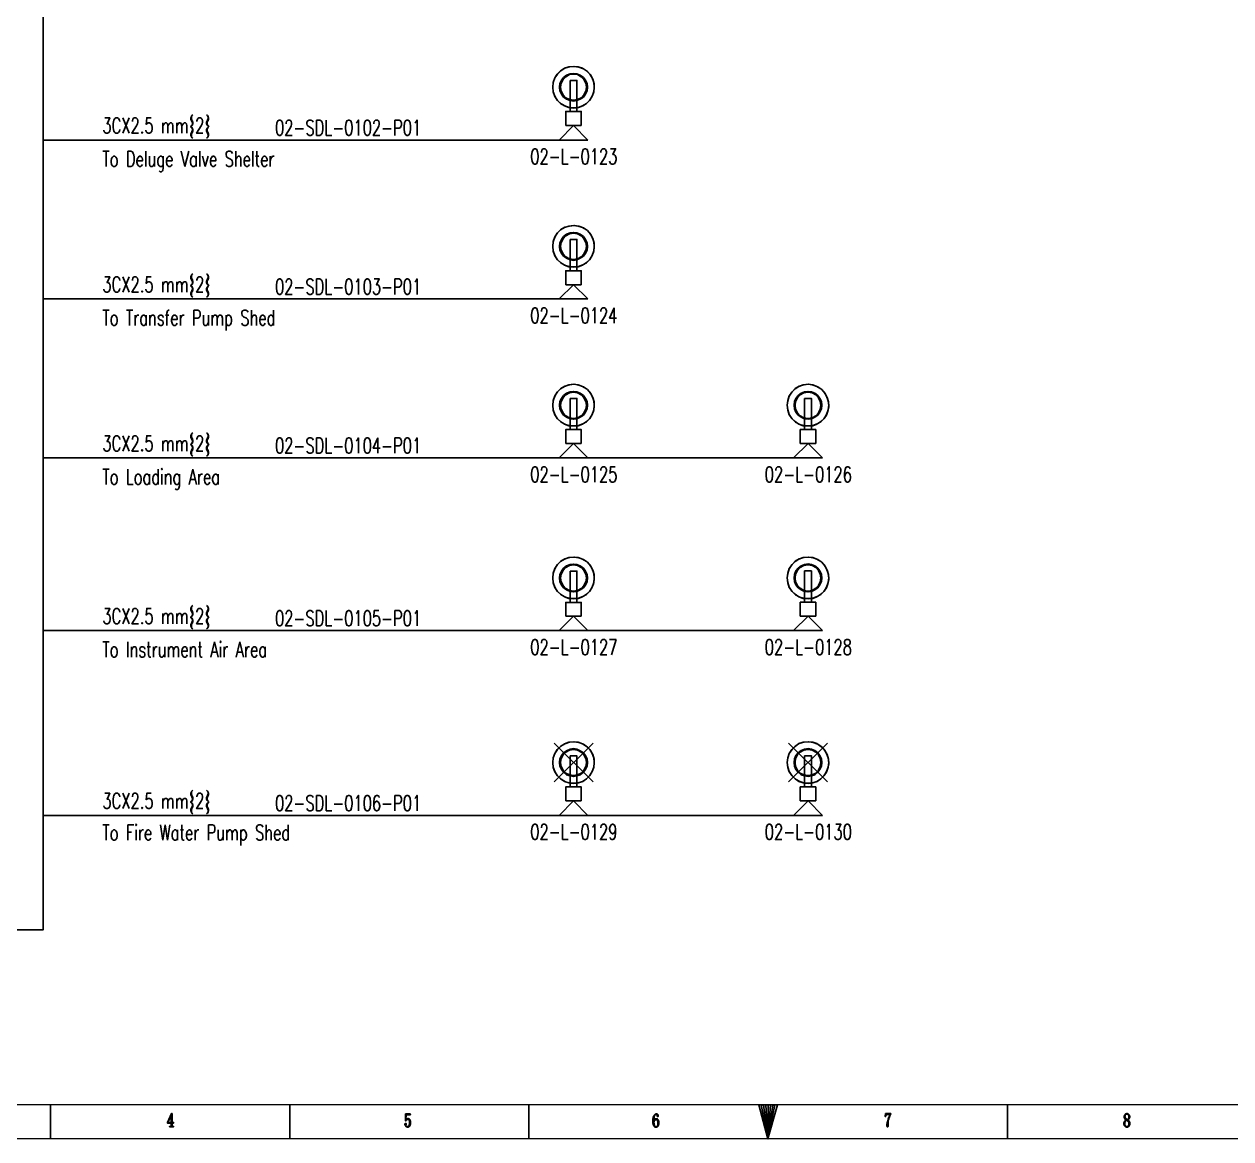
# Model space of a CAD drawing. Header units: inches. Extents: x 35 to 2894, y 23 to 617.
# Drawn here: x 1254.3 to 1607.4, y 22.8 to 348.9 of the extents above; entities that cross this region are included whole.
import ezdxf

# ---------------------------------------------------------------- set-up
doc = ezdxf.new("R2010")
doc.units = ezdxf.units.IN
doc.header["$MEASUREMENT"] = 0
doc.layers.add('Layer 1', color=7, linetype='Continuous')
doc.layers.add('LGT1', color=7, linetype='Continuous')
doc.styles.add('HZTXT', font='simplexs.shx', dxfattribs={"width": 0.7, "bigfont": 'hztxt.shx'})

msp = doc.modelspace()

# ---------------------------------------------------------------- hatches: boundary and pattern name
at = {"layer": 'Layer 1'}
for points in [[(1297.58, 30.19), (1297.41, 30.19), (1296.25, 27.61), (1296.25, 27.43), (1297.32, 27.43), (1297.32, 26.54), (1297.23, 26.45), (1296.87, 26.45), (1296.87, 26.36), (1298.03, 26.36), (1298.03, 26.45), (1297.76, 26.45), (1297.67, 26.54), (1297.67, 26.63), (1297.58, 26.72), (1297.58, 27.43), (1298.03, 27.43), (1298.03, 27.61), (1297.58, 27.61), (1296.34, 27.61), (1297.32, 29.56)], [(1297.58, 30.19), (1297.32, 29.56), (1297.32, 27.61), (1296.34, 27.61), (1297.58, 27.61)], [(1367.33, 30.1), (1365.91, 30.1), (1365.91, 28.05), (1366, 28.05), (1366.09, 28.14), (1366.09, 28.23), (1366, 28.32), (1366.09, 29.83), (1367.24, 29.83)], [(1366.17, 28.59), (1366.09, 28.5), (1366.09, 28.41), (1366, 28.32), (1366.09, 28.23), (1366.17, 28.32), (1366.17, 28.41), (1366.26, 28.41), (1366.35, 28.5), (1366.53, 28.5)], [(1366.62, 28.76), (1366.44, 28.76), (1366.35, 28.67), (1366.26, 28.67), (1366.17, 28.59), (1366.53, 28.5), (1366.8, 28.5), (1366.8, 28.41), (1366.89, 28.32), (1366.98, 28.23), (1366.98, 28.14), (1367.06, 28.05), (1367.06, 27.07), (1366.98, 26.98), (1366.98, 26.81), (1366.89, 26.72), (1366.89, 26.63), (1366.8, 26.54), (1366.71, 26.45), (1366.53, 26.45), (1366.09, 26.36), (1366.26, 26.36), (1366.35, 26.27), (1366.8, 26.27), (1366.89, 26.36), (1366.98, 26.45), (1367.06, 26.45), (1367.15, 26.54), (1367.15, 26.63), (1367.24, 26.72), (1367.24, 26.9), (1367.33, 26.98), (1367.33, 28.05), (1367.24, 28.14), (1367.24, 28.41), (1367.15, 28.41), (1367.15, 28.5), (1367.06, 28.5), (1367.06, 28.59), (1366.98, 28.67), (1366.89, 28.67), (1366.8, 28.76)], [(1439.39, 30.1), (1439.12, 30.1), (1439.03, 30.01), (1438.95, 30.01), (1438.95, 29.92), (1438.86, 29.92), (1438.77, 29.83), (1438.68, 29.74), (1438.68, 29.65), (1438.59, 29.56), (1438.5, 29.48), (1438.5, 29.3), (1438.41, 29.21), (1438.41, 28.85), (1438.32, 28.76), (1438.32, 28.14), (1438.32, 27.96), (1438.32, 27.34), (1438.41, 27.25), (1438.41, 26.9), (1438.5, 26.81), (1438.5, 26.72), (1438.59, 26.72), (1438.59, 26.63), (1438.68, 26.54), (1438.68, 26.45), (1438.77, 26.36), (1439.21, 26.36), (1439.12, 26.36), (1439.03, 26.45), (1438.95, 26.45), (1438.95, 26.54), (1438.86, 26.63), (1438.77, 26.72), (1438.77, 26.9), (1438.68, 26.98), (1438.68, 27.34), (1438.59, 27.52), (1438.59, 27.78), (1438.68, 27.87), (1438.68, 28.05), (1438.59, 28.14), (1438.59, 28.59), (1438.68, 28.67), (1438.68, 29.39), (1438.77, 29.48), (1438.77, 29.56), (1438.86, 29.65), (1438.86, 29.74), (1438.95, 29.83), (1439.03, 29.83), (1439.12, 29.92), (1439.21, 29.92), (1439.3, 30.01), (1439.66, 30.01), (1439.57, 30.01), (1439.57, 30.1), (1439.48, 30.1)], [(1438.86, 28.5), (1438.77, 28.41), (1438.68, 28.32), (1438.68, 28.23), (1438.59, 28.14), (1438.68, 28.05), (1438.77, 28.14), (1438.86, 28.23), (1438.95, 28.32), (1439.03, 28.41), (1439.12, 28.41), (1439.21, 28.5), (1439.3, 28.5)], [(1439.3, 28.67), (1439.03, 28.67), (1438.95, 28.59), (1438.86, 28.5), (1439.3, 28.5), (1439.39, 28.41), (1439.48, 28.41), (1439.57, 28.32), (1439.57, 28.23), (1439.66, 28.14), (1439.66, 27.96), (1439.75, 27.87), (1439.75, 26.9), (1439.66, 26.81), (1439.66, 26.63), (1439.57, 26.54), (1439.57, 26.45), (1439.48, 26.45), (1439.39, 26.36), (1438.86, 26.36), (1438.86, 26.27), (1439.03, 26.27), (1439.12, 26.18), (1439.3, 26.18), (1439.39, 26.27), (1439.48, 26.27), (1439.57, 26.36), (1439.66, 26.36), (1439.75, 26.45), (1439.75, 26.54), (1439.84, 26.54), (1439.84, 26.63), (1439.92, 26.72), (1439.92, 26.9), (1440.01, 26.98), (1440.01, 27.96), (1439.92, 28.05), (1439.92, 28.23), (1439.84, 28.32), (1439.84, 28.41), (1439.75, 28.5), (1439.66, 28.59), (1439.57, 28.59), (1439.57, 28.67)], [(1439.66, 30.01), (1439.3, 30.01), (1439.39, 30.01), (1439.48, 29.92), (1439.57, 29.83), (1439.57, 29.39), (1439.66, 29.39), (1439.84, 29.39), (1439.84, 29.48), (1439.84, 29.83), (1439.75, 29.92)], [(1507.89, 30.19), (1506.38, 30.19), (1506.29, 29.3), (1506.38, 29.3), (1506.38, 29.39), (1506.38, 29.48), (1506.47, 29.56), (1506.47, 29.65), (1506.56, 29.74), (1506.65, 29.83), (1506.74, 29.83), (1506.82, 29.92), (1507.8, 29.92), (1507.89, 30.01)], [(1507.8, 29.92), (1507.62, 29.92), (1507.62, 29.74), (1507.54, 29.65), (1507.54, 29.48), (1507.45, 29.39), (1507.36, 29.21), (1507.36, 29.12), (1507.27, 29.03), (1507.27, 28.85), (1507.18, 28.76), (1507.18, 28.59), (1507.09, 28.5), (1507.09, 28.32), (1507, 28.23), (1507, 28.05), (1506.91, 27.96), (1506.91, 27.7), (1506.82, 27.61), (1506.82, 27.43), (1506.82, 27.34), (1506.82, 27.25), (1506.74, 27.07), (1506.74, 26.54), (1506.82, 26.45), (1506.82, 26.36), (1506.91, 26.36), (1507, 26.36), (1507.09, 26.45), (1507.09, 27.78), (1507.18, 27.87), (1507.18, 28.23), (1507.27, 28.32), (1507.27, 28.41), (1507.36, 28.59), (1507.36, 28.85), (1507.45, 28.94), (1507.45, 29.03), (1507.54, 29.12), (1507.54, 29.3), (1507.62, 29.39), (1507.62, 29.56), (1507.71, 29.65), (1507.71, 29.74), (1507.8, 29.83)], [(1577.02, 30.19), (1576.84, 30.19), (1576.75, 30.1), (1576.57, 30.1), (1576.57, 30.01), (1576.48, 29.92), (1576.39, 29.92), (1576.39, 29.83), (1576.3, 29.74), (1576.3, 29.65), (1576.22, 29.56), (1576.22, 28.94), (1576.3, 28.85), (1576.3, 28.76), (1576.39, 28.67), (1576.39, 28.59), (1576.48, 28.5), (1576.57, 28.5), (1576.57, 28.41), (1576.66, 28.32), (1576.57, 28.23), (1576.84, 28.23), (1576.93, 28.14), (1577.02, 28.14), (1577.1, 28.05), (1577.19, 27.96), (1577.28, 27.87), (1577.37, 27.78), (1577.46, 27.7), (1577.55, 27.61), (1577.55, 27.25), (1577.64, 27.16), (1577.55, 26.98), (1577.55, 26.81), (1577.46, 26.72), (1577.46, 26.63), (1577.37, 26.54), (1577.28, 26.45), (1577.02, 26.45), (1576.57, 26.36), (1576.66, 26.36), (1576.75, 26.27), (1577.28, 26.27), (1577.37, 26.36), (1577.46, 26.45), (1577.55, 26.45), (1577.64, 26.54), (1577.64, 26.63), (1577.73, 26.72), (1577.73, 26.81), (1577.82, 26.98), (1577.82, 27.61), (1577.73, 27.78), (1577.73, 27.87), (1577.64, 27.87), (1577.64, 27.96), (1577.55, 28.05), (1577.55, 28.14), (1577.46, 28.23), (1577.37, 28.23), (1577.28, 28.32), (1577.37, 28.41), (1577.1, 28.41), (1577.02, 28.5), (1576.93, 28.59), (1576.84, 28.59), (1576.84, 28.67), (1576.75, 28.76), (1576.66, 28.76), (1576.66, 28.85), (1576.57, 28.94), (1576.48, 29.03), (1576.48, 29.21), (1576.39, 29.3), (1576.39, 29.39), (1576.48, 29.48), (1576.48, 29.74), (1576.57, 29.83), (1576.66, 29.92), (1576.75, 30.01), (1577.46, 30.01), (1577.37, 30.1), (1577.28, 30.1), (1577.19, 30.19)], [(1577.46, 30.01), (1577.02, 30.01), (1577.1, 30.01), (1577.28, 30.01), (1577.28, 29.92), (1577.37, 29.83), (1577.46, 29.74), (1577.46, 29.65), (1577.55, 29.56), (1577.55, 28.94), (1577.46, 28.85), (1577.46, 28.67), (1577.37, 28.59), (1577.28, 28.59), (1577.28, 28.5), (1577.19, 28.41), (1577.37, 28.41), (1577.46, 28.5), (1577.55, 28.5), (1577.55, 28.59), (1577.64, 28.67), (1577.64, 28.76), (1577.73, 28.85), (1577.73, 28.94), (1577.82, 29.03), (1577.82, 29.39), (1577.73, 29.56), (1577.73, 29.74), (1577.64, 29.83), (1577.55, 29.92)], [(1365.91, 27.43), (1365.91, 27.34), (1365.82, 27.34), (1365.82, 27.25), (1365.73, 27.16), (1365.73, 26.9), (1365.82, 26.81), (1365.82, 26.72), (1365.91, 26.63), (1366, 26.54), (1366, 26.45), (1366.09, 26.36), (1366.53, 26.45), (1366.26, 26.45), (1366.17, 26.54), (1366.09, 26.63), (1366, 26.63), (1366, 26.72), (1366, 26.81), (1366.09, 26.9), (1366.09, 27.34), (1366, 27.34)], [(1576.57, 28.23), (1576.48, 28.14), (1576.39, 28.05), (1576.3, 27.96), (1576.3, 27.87), (1576.22, 27.78), (1576.22, 27.7), (1576.13, 27.61), (1576.13, 26.98), (1576.22, 26.9), (1576.22, 26.72), (1576.3, 26.63), (1576.39, 26.54), (1576.48, 26.45), (1576.57, 26.36), (1577.02, 26.45), (1576.84, 26.45), (1576.75, 26.45), (1576.66, 26.54), (1576.57, 26.54), (1576.57, 26.63), (1576.48, 26.72), (1576.48, 26.81), (1576.39, 26.9), (1576.39, 27.61), (1576.48, 27.7), (1576.48, 27.87), (1576.57, 27.96), (1576.57, 28.05), (1576.66, 28.14), (1576.75, 28.14), (1576.75, 28.23)]]:
    msp.add_hatch(color=0, dxfattribs=at).paths.add_polyline_path(points)

# ---------------------------------------------------------------- linework, layer by layer
at = {"lineweight": -3}
msp.add_line((1419.29, 117.43), (1479.44, 117.43), dxfattribs=at)
msp.add_lwpolyline([(1189.67, 525.08), (1259.86, 525.08), (1259.86, 83.92), (1189.67, 83.92)], close=True, dxfattribs=at)
at = {"layer": 'Layer 1', "color": 5, "lineweight": 15}
msp.add_lwpolyline([(1051.96, 616.81), (1892.03, 616.81), (1892.03, 22.8), (1051.96, 22.8), (1051.96, 616.81)], dxfattribs=at)
at = {"layer": 'Layer 1', "color": 0, "lineweight": 9}
msp.add_lwpolyline([(1061.92, 606.84), (1882.07, 606.84), (1882.07, 32.77), (1061.92, 32.77), (1061.92, 606.84)], dxfattribs=at)
at = {"layer": 'Layer 1', "color": 1, "lineweight": -3}
for points in [[(1421.15, 330.06), (1421.06, 331.49), (1420.71, 332.82), (1420, 334.06), (1419.11, 335.04), (1417.95, 335.84), (1416.62, 336.38), (1415.28, 336.56), (1413.86, 336.47), (1412.52, 336.02), (1411.37, 335.31), (1410.39, 334.33), (1409.59, 333.18), (1409.14, 331.84), (1408.97, 330.51)], [(1421.15, 330.51), (1420.98, 331.84), (1420.53, 333.18), (1419.82, 334.33), (1418.84, 335.22), (1417.68, 336.02), (1416.44, 336.47), (1415.1, 336.56), (1413.68, 336.47), (1412.44, 336.02), (1411.28, 335.22), (1410.3, 334.33), (1409.59, 333.18), (1409.14, 331.84), (1408.97, 330.51), (1409.14, 329.17), (1409.59, 327.84), (1410.3, 326.68), (1411.28, 325.7), (1412.44, 324.99), (1413.68, 324.55), (1415.1, 324.37), (1416.44, 324.55), (1417.68, 324.99), (1418.84, 325.7), (1419.82, 326.68), (1420.53, 327.84), (1420.98, 329.17), (1421.15, 330.51)], [(1419.11, 330.51), (1419.02, 331.57), (1418.57, 332.55), (1417.95, 333.35), (1417.06, 333.98), (1416.08, 334.42), (1415.1, 334.51), (1414.04, 334.42), (1413.06, 333.98), (1412.17, 333.35), (1411.55, 332.55), (1411.1, 331.57), (1411.01, 330.51), (1411.1, 329.44), (1411.55, 328.46), (1412.17, 327.57), (1413.06, 326.95), (1414.04, 326.59), (1415.1, 326.41), (1416.08, 326.59), (1417.06, 326.95), (1417.95, 327.57), (1418.57, 328.46), (1419.02, 329.44), (1419.11, 330.51)], [(1418.84, 330.51), (1418.66, 331.66), (1418.13, 332.73), (1417.33, 333.53), (1416.26, 334.15), (1415.1, 334.33), (1413.86, 334.15), (1412.79, 333.53), (1411.99, 332.73), (1411.46, 331.66), (1411.28, 330.51), (1411.46, 329.35), (1411.99, 328.28), (1412.79, 327.39), (1413.86, 326.86), (1415.1, 326.68), (1416.26, 326.86), (1417.33, 327.39), (1418.13, 328.28), (1418.66, 329.35), (1418.84, 330.51)], [(1414.04, 332.46), (1414.04, 323.39)], [(1416.08, 323.39), (1414.04, 323.39), (1414.04, 332.46)], [(1416.08, 323.39), (1416.08, 332.46), (1416.08, 324.01), (1416.08, 323.39), (1414.04, 323.39)], [(1414.04, 332.46), (1416.08, 332.46)], [(1414.04, 332.46), (1416.08, 332.46)], [(1408.97, 330.51), (1409.14, 329.08), (1409.59, 327.75), (1410.39, 326.59), (1411.46, 325.61), (1412.7, 324.9), (1414.04, 324.46)], [(1416.53, 324.55), (1417.77, 324.99), (1418.84, 325.7), (1419.73, 326.59), (1420.44, 327.66), (1420.89, 328.82), (1421.15, 330.06)], [(1412.79, 319.3), (1412.79, 323.39), (1417.33, 323.39), (1417.33, 319.3)], [(1412.79, 323.39), (1412.79, 319.3)], [(1417.33, 323.39), (1412.79, 323.39)], [(1416.53, 324.55), (1416.08, 324.46), (1414.04, 324.46)], [(1417.33, 319.3), (1417.33, 323.39)], [(1412.79, 319.3), (1417.33, 319.3)], [(1412.79, 319.3), (1417.33, 319.3)], [(1421.15, 283.47), (1421.06, 284.89), (1420.71, 286.23), (1420, 287.47), (1419.11, 288.54), (1417.95, 289.34), (1416.62, 289.78), (1415.28, 290.05), (1413.86, 289.87), (1412.52, 289.52), (1411.37, 288.81), (1410.39, 287.83), (1409.59, 286.67), (1409.14, 285.34), (1408.97, 283.91)], [(1421.15, 283.91), (1420.98, 285.25), (1420.53, 286.58), (1419.82, 287.74), (1418.84, 288.72), (1417.68, 289.43), (1416.44, 289.87), (1415.1, 290.05), (1413.68, 289.87), (1412.44, 289.43), (1411.28, 288.72), (1410.3, 287.74), (1409.59, 286.58), (1409.14, 285.25), (1408.97, 283.91), (1409.14, 282.58), (1409.59, 281.24), (1410.3, 280.09), (1411.28, 279.2), (1412.44, 278.4), (1413.68, 277.95), (1415.1, 277.86), (1416.44, 277.95), (1417.68, 278.4), (1418.84, 279.2), (1419.82, 280.09), (1420.53, 281.24), (1420.98, 282.58), (1421.15, 283.91)], [(1419.11, 283.91), (1419.02, 284.98), (1418.57, 285.96), (1417.95, 286.76), (1417.06, 287.47), (1416.08, 287.83), (1415.1, 288.01), (1414.04, 287.83), (1413.06, 287.47), (1412.17, 286.76), (1411.55, 285.96), (1411.1, 284.98), (1411.01, 283.91), (1411.1, 282.85), (1411.55, 281.87), (1412.17, 281.07), (1413.06, 280.44), (1414.04, 280), (1415.1, 279.82), (1416.08, 280), (1417.06, 280.44), (1417.95, 281.07), (1418.57, 281.87), (1419.02, 282.85), (1419.11, 283.91)], [(1418.84, 283.91), (1418.66, 285.07), (1418.13, 286.14), (1417.33, 287.03), (1416.26, 287.56), (1415.1, 287.74), (1413.86, 287.56), (1412.79, 287.03), (1411.99, 286.14), (1411.46, 285.07), (1411.28, 283.91), (1411.46, 282.76), (1411.99, 281.69), (1412.79, 280.89), (1413.86, 280.27), (1415.1, 280.09), (1416.26, 280.27), (1417.33, 280.89), (1418.13, 281.69), (1418.66, 282.76), (1418.84, 283.91)], [(1408.97, 283.91), (1409.14, 282.49), (1409.59, 281.16), (1410.39, 280), (1411.46, 279.02), (1412.7, 278.31), (1414.04, 277.95)], [(1414.04, 285.96), (1414.04, 276.8)], [(1416.08, 276.8), (1414.04, 276.8), (1414.04, 285.96)], [(1416.08, 276.8), (1416.08, 285.96), (1416.08, 277.51), (1416.08, 276.8), (1414.04, 276.8)], [(1414.04, 285.96), (1416.08, 285.96)], [(1414.04, 285.96), (1416.08, 285.96)], [(1416.53, 278.04), (1417.77, 278.49), (1418.84, 279.11), (1419.73, 280), (1420.44, 281.07), (1420.89, 282.22), (1421.15, 283.47)], [(1412.79, 272.7), (1412.79, 276.8), (1417.33, 276.8), (1417.33, 272.7)], [(1412.79, 276.8), (1412.79, 272.7)], [(1417.33, 276.8), (1412.79, 276.8)], [(1416.53, 278.04), (1416.08, 277.95), (1414.04, 277.95)], [(1417.33, 272.7), (1417.33, 276.8)], [(1412.79, 272.7), (1417.33, 272.7)], [(1421.15, 236.96), (1421.06, 238.39), (1420.71, 239.72), (1420, 240.97), (1419.11, 242.03), (1417.95, 242.84), (1416.62, 243.28), (1415.28, 243.55), (1413.86, 243.37), (1412.52, 243.01), (1411.37, 242.3), (1410.39, 241.32), (1409.59, 240.17), (1409.14, 238.83), (1408.97, 237.41)], [(1421.15, 237.41), (1420.98, 238.74), (1420.53, 240.08), (1419.82, 241.23), (1418.84, 242.21), (1417.68, 242.92), (1416.44, 243.37), (1415.1, 243.55), (1413.68, 243.37), (1412.44, 242.92), (1411.28, 242.21), (1410.3, 241.23), (1409.59, 240.08), (1409.14, 238.74), (1408.97, 237.41), (1409.14, 236.07), (1409.59, 234.74), (1410.3, 233.58), (1411.28, 232.69), (1412.44, 231.89), (1413.68, 231.45), (1415.1, 231.36), (1416.44, 231.45), (1417.68, 231.89), (1418.84, 232.69), (1419.82, 233.58), (1420.53, 234.74), (1420.98, 236.07), (1421.15, 237.41)], [(1419.11, 237.41), (1419.02, 238.48), (1418.57, 239.45), (1417.95, 240.26), (1417.06, 240.97), (1416.08, 241.32), (1415.1, 241.5), (1414.04, 241.32), (1413.06, 240.97), (1412.17, 240.26), (1411.55, 239.45), (1411.1, 238.48), (1411.01, 237.41), (1411.1, 236.34), (1411.55, 235.36), (1412.17, 234.56), (1413.06, 233.94), (1414.04, 233.49), (1415.1, 233.32), (1416.08, 233.49), (1417.06, 233.94), (1417.95, 234.56), (1418.57, 235.36), (1419.02, 236.34), (1419.11, 237.41)], [(1418.84, 237.41), (1418.66, 238.57), (1418.13, 239.63), (1417.33, 240.52), (1416.26, 241.06), (1415.1, 241.23), (1413.86, 241.06), (1412.79, 240.52), (1411.99, 239.63), (1411.46, 238.57), (1411.28, 237.41), (1411.46, 236.25), (1411.99, 235.18), (1412.79, 234.38), (1413.86, 233.76), (1415.1, 233.58), (1416.26, 233.76), (1417.33, 234.38), (1418.13, 235.18), (1418.66, 236.25), (1418.84, 237.41)], [(1489.76, 236.96), (1489.67, 238.39), (1489.32, 239.72), (1488.6, 240.97), (1487.71, 242.03), (1486.56, 242.84), (1485.22, 243.28), (1483.89, 243.55), (1482.47, 243.37), (1481.13, 243.01), (1479.97, 242.3), (1479, 241.32), (1478.2, 240.17), (1477.75, 238.83), (1477.57, 237.41)], [(1489.76, 237.41), (1489.58, 238.74), (1489.14, 240.08), (1488.43, 241.23), (1487.45, 242.21), (1486.29, 242.92), (1485.05, 243.37), (1483.71, 243.55), (1482.29, 243.37), (1481.04, 242.92), (1479.89, 242.21), (1478.91, 241.23), (1478.2, 240.08), (1477.75, 238.74), (1477.57, 237.41), (1477.75, 236.07), (1478.2, 234.74), (1478.91, 233.58), (1479.89, 232.69), (1481.04, 231.89), (1482.29, 231.45), (1483.71, 231.36), (1485.05, 231.45), (1486.29, 231.89), (1487.45, 232.69), (1488.43, 233.58), (1489.14, 234.74), (1489.58, 236.07), (1489.76, 237.41)], [(1487.71, 237.41), (1487.63, 238.48), (1487.18, 239.45), (1486.56, 240.26), (1485.67, 240.97), (1484.69, 241.32), (1483.71, 241.5), (1482.64, 241.32), (1481.67, 240.97), (1480.78, 240.26), (1480.15, 239.45), (1479.71, 238.48), (1479.62, 237.41), (1479.71, 236.34), (1480.15, 235.36), (1480.78, 234.56), (1481.67, 233.94), (1482.64, 233.49), (1483.71, 233.32), (1484.69, 233.49), (1485.67, 233.94), (1486.56, 234.56), (1487.18, 235.36), (1487.63, 236.34), (1487.71, 237.41)], [(1487.45, 237.41), (1487.27, 238.57), (1486.74, 239.63), (1485.94, 240.52), (1484.87, 241.06), (1483.71, 241.23), (1482.47, 241.06), (1481.4, 240.52), (1480.6, 239.63), (1480.06, 238.57), (1479.89, 237.41), (1480.06, 236.25), (1480.6, 235.18), (1481.4, 234.38), (1482.47, 233.76), (1483.71, 233.58), (1484.87, 233.76), (1485.94, 234.38), (1486.74, 235.18), (1487.27, 236.25), (1487.45, 237.41)], [(1408.97, 237.41), (1409.14, 235.99), (1409.59, 234.65), (1410.39, 233.49), (1411.46, 232.52), (1412.7, 231.8), (1414.04, 231.45)], [(1414.04, 239.45), (1414.04, 230.29)], [(1416.08, 230.29), (1414.04, 230.29), (1414.04, 239.45)], [(1416.08, 230.29), (1416.08, 239.45), (1416.08, 231), (1416.08, 230.29), (1414.04, 230.29)], [(1414.04, 239.45), (1416.08, 239.45)], [(1414.04, 239.45), (1416.08, 239.45)], [(1416.53, 231.54), (1417.77, 231.98), (1418.84, 232.6), (1419.73, 233.49), (1420.44, 234.56), (1420.89, 235.72), (1421.15, 236.96)], [(1477.57, 237.41), (1477.75, 235.99), (1478.2, 234.65), (1479, 233.49), (1480.06, 232.52), (1481.31, 231.8), (1482.64, 231.45)], [(1482.64, 239.45), (1482.64, 230.29)], [(1484.69, 230.29), (1482.64, 230.29), (1482.64, 239.45)], [(1484.69, 230.29), (1484.69, 239.45), (1484.69, 231), (1484.69, 230.29), (1482.64, 230.29)], [(1482.64, 239.45), (1484.69, 239.45)], [(1482.64, 239.45), (1484.69, 239.45)], [(1485.13, 231.54), (1486.38, 231.98), (1487.45, 232.6), (1488.34, 233.49), (1489.05, 234.56), (1489.49, 235.72), (1489.76, 236.96)], [(1412.79, 226.2), (1412.79, 230.29), (1417.33, 230.29), (1417.33, 226.2)], [(1412.79, 230.29), (1412.79, 226.2)], [(1417.33, 230.29), (1412.79, 230.29)], [(1416.53, 231.54), (1416.08, 231.45), (1414.04, 231.45)], [(1417.33, 226.2), (1417.33, 230.29)], [(1481.4, 226.2), (1481.4, 230.29), (1485.94, 230.29), (1485.94, 226.2)], [(1481.4, 230.29), (1481.4, 226.2)], [(1485.94, 230.29), (1481.4, 230.29)], [(1485.13, 231.54), (1484.69, 231.45), (1482.64, 231.45)], [(1485.94, 226.2), (1485.94, 230.29)], [(1412.79, 226.2), (1417.33, 226.2)], [(1481.4, 226.2), (1485.94, 226.2)], [(1421.15, 186.44), (1421.06, 187.87), (1420.71, 189.2), (1420, 190.45), (1419.11, 191.51), (1417.95, 192.31), (1416.62, 192.76), (1415.28, 193.03), (1413.86, 192.85), (1412.52, 192.49), (1411.37, 191.78), (1410.39, 190.8), (1409.59, 189.65), (1409.14, 188.31), (1408.97, 186.89)], [(1421.15, 186.89), (1420.98, 188.22), (1420.53, 189.56), (1419.82, 190.71), (1418.84, 191.69), (1417.68, 192.4), (1416.44, 192.85), (1415.1, 193.03), (1413.68, 192.85), (1412.44, 192.4), (1411.28, 191.69), (1410.3, 190.71), (1409.59, 189.56), (1409.14, 188.22), (1408.97, 186.89), (1409.14, 185.55), (1409.59, 184.22), (1410.3, 183.06), (1411.28, 182.17), (1412.44, 181.37), (1413.68, 180.93), (1415.1, 180.84), (1416.44, 180.93), (1417.68, 181.37), (1418.84, 182.17), (1419.82, 183.06), (1420.53, 184.22), (1420.98, 185.55), (1421.15, 186.89)], [(1419.11, 186.89), (1419.02, 187.96), (1418.57, 188.93), (1417.95, 189.73), (1417.06, 190.45), (1416.08, 190.8), (1415.1, 190.98), (1414.04, 190.8), (1413.06, 190.45), (1412.17, 189.73), (1411.55, 188.93), (1411.1, 187.96), (1411.01, 186.89), (1411.1, 185.82), (1411.55, 184.84), (1412.17, 184.04), (1413.06, 183.42), (1414.04, 182.97), (1415.1, 182.8), (1416.08, 182.97), (1417.06, 183.42), (1417.95, 184.04), (1418.57, 184.84), (1419.02, 185.82), (1419.11, 186.89)], [(1418.84, 186.89), (1418.66, 188.04), (1418.13, 189.11), (1417.33, 190), (1416.26, 190.54), (1415.1, 190.71), (1413.86, 190.54), (1412.79, 190), (1411.99, 189.11), (1411.46, 188.04), (1411.28, 186.89), (1411.46, 185.73), (1411.99, 184.66), (1412.79, 183.86), (1413.86, 183.24), (1415.1, 183.06), (1416.26, 183.24), (1417.33, 183.86), (1418.13, 184.66), (1418.66, 185.73), (1418.84, 186.89)], [(1489.76, 186.45), (1489.67, 187.87), (1489.32, 189.21), (1488.6, 190.45), (1487.71, 191.52), (1486.56, 192.32), (1485.22, 192.76), (1483.89, 193.03), (1482.47, 192.85), (1481.13, 192.5), (1479.97, 191.79), (1479, 190.81), (1478.2, 189.65), (1477.75, 188.32), (1477.57, 186.89)], [(1489.76, 186.89), (1489.58, 188.23), (1489.14, 189.56), (1488.43, 190.72), (1487.45, 191.7), (1486.29, 192.41), (1485.05, 192.85), (1483.71, 193.03), (1482.29, 192.85), (1481.04, 192.41), (1479.89, 191.7), (1478.91, 190.72), (1478.2, 189.56), (1477.75, 188.23), (1477.57, 186.89), (1477.75, 185.56), (1478.2, 184.22), (1478.91, 183.07), (1479.89, 182.18), (1481.04, 181.38), (1482.29, 180.93), (1483.71, 180.84), (1485.05, 180.93), (1486.29, 181.38), (1487.45, 182.18), (1488.43, 183.07), (1489.14, 184.22), (1489.58, 185.56), (1489.76, 186.89)], [(1487.71, 186.89), (1487.63, 187.96), (1487.18, 188.94), (1486.56, 189.74), (1485.67, 190.45), (1484.69, 190.81), (1483.71, 190.99), (1482.64, 190.81), (1481.67, 190.45), (1480.78, 189.74), (1480.15, 188.94), (1479.71, 187.96), (1479.62, 186.89), (1479.71, 185.83), (1480.15, 184.85), (1480.78, 184.05), (1481.67, 183.42), (1482.64, 182.98), (1483.71, 182.8), (1484.69, 182.98), (1485.67, 183.42), (1486.56, 184.05), (1487.18, 184.85), (1487.63, 185.83), (1487.71, 186.89)], [(1487.45, 186.89), (1487.27, 188.05), (1486.74, 189.12), (1485.94, 190.01), (1484.87, 190.54), (1483.71, 190.72), (1482.47, 190.54), (1481.4, 190.01), (1480.6, 189.12), (1480.06, 188.05), (1479.89, 186.89), (1480.06, 185.74), (1480.6, 184.67), (1481.4, 183.87), (1482.47, 183.25), (1483.71, 183.07), (1484.87, 183.25), (1485.94, 183.87), (1486.74, 184.67), (1487.27, 185.74), (1487.45, 186.89)], [(1414.04, 188.93), (1414.04, 179.77)], [(1416.08, 179.77), (1414.04, 179.77), (1414.04, 188.93)], [(1416.08, 179.77), (1416.08, 188.93), (1416.08, 180.48), (1416.08, 179.77), (1414.04, 179.77)], [(1414.04, 188.93), (1416.08, 188.93)], [(1414.04, 188.93), (1416.08, 188.93)], [(1482.64, 188.94), (1482.64, 179.78)], [(1484.69, 179.78), (1482.64, 179.78), (1482.64, 188.94)], [(1484.69, 179.78), (1484.69, 188.94), (1484.69, 180.49), (1484.69, 179.78), (1482.64, 179.78)], [(1482.64, 188.94), (1484.69, 188.94)], [(1482.64, 188.94), (1484.69, 188.94)], [(1408.97, 186.89), (1409.14, 185.46), (1409.59, 184.13), (1410.39, 182.97), (1411.46, 181.99), (1412.7, 181.28), (1414.04, 180.93)], [(1416.53, 181.02), (1417.77, 181.46), (1418.84, 182.08), (1419.73, 182.97), (1420.44, 184.04), (1420.89, 185.2), (1421.15, 186.44)], [(1477.57, 186.89), (1477.75, 185.47), (1478.2, 184.14), (1479, 182.98), (1480.06, 182), (1481.31, 181.29), (1482.64, 180.93)], [(1485.13, 181.02), (1486.38, 181.47), (1487.45, 182.09), (1488.34, 182.98), (1489.05, 184.05), (1489.49, 185.2), (1489.76, 186.45)], [(1416.53, 181.02), (1416.08, 180.93), (1414.04, 180.93)], [(1485.13, 181.02), (1484.69, 180.93), (1482.64, 180.93)], [(1412.79, 175.68), (1412.79, 179.77), (1417.33, 179.77), (1417.33, 175.68)], [(1412.79, 179.77), (1412.79, 175.68)], [(1417.33, 179.77), (1412.79, 179.77)], [(1417.33, 175.68), (1417.33, 179.77)], [(1481.4, 175.68), (1481.4, 179.78), (1485.94, 179.78), (1485.94, 175.68)], [(1481.4, 179.78), (1481.4, 175.68)], [(1485.94, 179.78), (1481.4, 179.78)], [(1485.94, 175.68), (1485.94, 179.78)], [(1412.79, 175.68), (1417.33, 175.68)], [(1481.4, 175.68), (1485.94, 175.68)], [(1421.15, 132.46), (1421.06, 133.88), (1420.71, 135.22), (1420, 136.46), (1419.11, 137.44), (1417.95, 138.24), (1416.62, 138.78), (1415.28, 138.95), (1413.86, 138.87), (1412.52, 138.42), (1411.37, 137.71), (1410.39, 136.73), (1409.59, 135.57), (1409.14, 134.24), (1408.97, 132.91)], [(1421.15, 132.91), (1420.98, 134.24), (1420.53, 135.57), (1419.82, 136.73), (1418.84, 137.62), (1417.68, 138.42), (1416.44, 138.87), (1415.1, 138.95), (1413.68, 138.87), (1412.44, 138.42), (1411.28, 137.62), (1410.3, 136.73), (1409.59, 135.57), (1409.14, 134.24), (1408.97, 132.91), (1409.14, 131.57), (1409.59, 130.24), (1410.3, 129.08), (1411.28, 128.1), (1412.44, 127.39), (1413.68, 126.94), (1415.1, 126.77), (1416.44, 126.94), (1417.68, 127.39), (1418.84, 128.1), (1419.82, 129.08), (1420.53, 130.24), (1420.98, 131.57), (1421.15, 132.91)], [(1409.41, 127.21), (1420.8, 138.6)], [(1409.41, 138.6), (1420.8, 127.21)], [(1489.76, 132.47), (1489.67, 133.89), (1489.32, 135.22), (1488.6, 136.47), (1487.71, 137.45), (1486.56, 138.25), (1485.22, 138.78), (1483.89, 138.96), (1482.47, 138.87), (1481.13, 138.43), (1479.97, 137.71), (1479, 136.74), (1478.2, 135.58), (1477.75, 134.25), (1477.57, 132.91)], [(1489.76, 132.91), (1489.58, 134.25), (1489.14, 135.58), (1488.43, 136.74), (1487.45, 137.63), (1486.29, 138.43), (1485.05, 138.87), (1483.71, 138.96), (1482.29, 138.87), (1481.04, 138.43), (1479.89, 137.63), (1478.91, 136.74), (1478.2, 135.58), (1477.75, 134.25), (1477.57, 132.91), (1477.75, 131.58), (1478.2, 130.24), (1478.91, 129.09), (1479.89, 128.11), (1481.04, 127.4), (1482.29, 126.95), (1483.71, 126.77), (1485.05, 126.95), (1486.29, 127.4), (1487.45, 128.11), (1488.43, 129.09), (1489.14, 130.24), (1489.58, 131.58), (1489.76, 132.91)], [(1478.02, 127.22), (1489.4, 138.6)], [(1478.02, 138.6), (1489.4, 127.22)], [(1419.11, 132.91), (1419.02, 133.97), (1418.57, 134.95), (1417.95, 135.75), (1417.06, 136.37), (1416.08, 136.82), (1415.1, 137), (1414.04, 136.82), (1413.06, 136.37), (1412.17, 135.75), (1411.55, 134.95), (1411.1, 133.97), (1411.01, 132.91), (1411.1, 131.84), (1411.55, 130.86), (1412.17, 130.06), (1413.06, 129.35), (1414.04, 128.99), (1415.1, 128.81), (1416.08, 128.99), (1417.06, 129.35), (1417.95, 130.06), (1418.57, 130.86), (1419.02, 131.84), (1419.11, 132.91)], [(1418.84, 132.91), (1418.66, 134.06), (1418.13, 135.13), (1417.33, 135.93), (1416.26, 136.55), (1415.1, 136.73), (1413.86, 136.55), (1412.79, 135.93), (1411.99, 135.13), (1411.46, 134.06), (1411.28, 132.91), (1411.46, 131.75), (1411.99, 130.68), (1412.79, 129.79), (1413.86, 129.26), (1415.1, 129.08), (1416.26, 129.26), (1417.33, 129.79), (1418.13, 130.68), (1418.66, 131.75), (1418.84, 132.91)], [(1414.04, 134.86), (1414.04, 125.79)], [(1416.08, 125.79), (1414.04, 125.79), (1414.04, 134.86)], [(1416.08, 125.79), (1416.08, 134.86), (1416.08, 126.41), (1416.08, 125.79), (1414.04, 125.79)], [(1414.04, 134.86), (1416.08, 134.86)], [(1414.04, 134.86), (1416.08, 134.86)], [(1487.71, 132.91), (1487.63, 133.98), (1487.18, 134.96), (1486.56, 135.76), (1485.67, 136.38), (1484.69, 136.83), (1483.71, 137), (1482.64, 136.83), (1481.67, 136.38), (1480.78, 135.76), (1480.15, 134.96), (1479.71, 133.98), (1479.62, 132.91), (1479.71, 131.84), (1480.15, 130.86), (1480.78, 130.06), (1481.67, 129.35), (1482.64, 129), (1483.71, 128.82), (1484.69, 129), (1485.67, 129.35), (1486.56, 130.06), (1487.18, 130.86), (1487.63, 131.84), (1487.71, 132.91)], [(1487.45, 132.91), (1487.27, 134.07), (1486.74, 135.14), (1485.94, 135.94), (1484.87, 136.56), (1483.71, 136.74), (1482.47, 136.56), (1481.4, 135.94), (1480.6, 135.14), (1480.06, 134.07), (1479.89, 132.91), (1480.06, 131.75), (1480.6, 130.69), (1481.4, 129.8), (1482.47, 129.26), (1483.71, 129.09), (1484.87, 129.26), (1485.94, 129.8), (1486.74, 130.69), (1487.27, 131.75), (1487.45, 132.91)], [(1482.64, 134.87), (1482.64, 125.79)], [(1484.69, 125.79), (1482.64, 125.79), (1482.64, 134.87)], [(1484.69, 125.79), (1484.69, 134.87), (1484.69, 126.42), (1484.69, 125.79), (1482.64, 125.79)], [(1482.64, 134.87), (1484.69, 134.87)], [(1482.64, 134.87), (1484.69, 134.87)], [(1408.97, 132.91), (1409.14, 131.48), (1409.59, 130.15), (1410.39, 128.99), (1411.46, 128.01), (1412.7, 127.3), (1414.04, 126.86)], [(1416.53, 126.94), (1417.77, 127.39), (1418.84, 128.1), (1419.73, 128.99), (1420.44, 130.06), (1420.89, 131.22), (1421.15, 132.46)], [(1477.57, 132.91), (1477.75, 131.49), (1478.2, 130.15), (1479, 129), (1480.06, 128.02), (1481.31, 127.31), (1482.64, 126.86)], [(1485.13, 126.95), (1486.38, 127.4), (1487.45, 128.11), (1488.34, 129), (1489.05, 130.06), (1489.49, 131.22), (1489.76, 132.47)], [(1412.79, 121.7), (1412.79, 125.79), (1417.33, 125.79), (1417.33, 121.7)], [(1412.79, 125.79), (1412.79, 121.7)], [(1417.33, 125.79), (1412.79, 125.79)], [(1416.53, 126.94), (1416.08, 126.86), (1414.04, 126.86)], [(1417.33, 121.7), (1417.33, 125.79)], [(1481.4, 121.7), (1481.4, 125.79), (1485.94, 125.79), (1485.94, 121.7)], [(1481.4, 125.79), (1481.4, 121.7)], [(1485.94, 125.79), (1481.4, 125.79)], [(1485.13, 126.95), (1484.69, 126.86), (1482.64, 126.86)], [(1485.94, 121.7), (1485.94, 125.79)], [(1412.79, 121.7), (1417.33, 121.7)], [(1412.79, 121.7), (1417.33, 121.7)], [(1481.4, 121.7), (1485.94, 121.7)], [(1481.4, 121.7), (1485.94, 121.7)]]:
    msp.add_lwpolyline(points, dxfattribs=at)
at = {"layer": 'Layer 1', "lineweight": -3}
for points in [[(1419.29, 315.03), (1415.1, 319.3), (1410.83, 315.03), (1419.29, 315.03)], [(1259.86, 315.03), (1364.04, 315.03)], [(1286.73, 315.03), (1294.47, 315.03)], [(1364.04, 315.03), (1416.71, 315.03)], [(1419.29, 268.52), (1415.1, 272.7), (1410.83, 268.52), (1419.29, 268.52)], [(1259.86, 268.52), (1416.71, 268.52)], [(1419.29, 222.02), (1415.1, 226.2), (1410.83, 222.02), (1419.29, 222.02)], [(1487.89, 222.02), (1483.71, 226.2), (1479.44, 222.02), (1487.89, 222.02)], [(1259.86, 222.02), (1416.71, 222.02)], [(1329.45, 222.02), (1485.31, 222.02)], [(1419.29, 171.5), (1415.1, 175.68), (1410.83, 171.5), (1419.29, 171.5)], [(1487.89, 171.5), (1483.71, 175.68), (1479.44, 171.5), (1487.89, 171.5)], [(1259.86, 171.5), (1416.71, 171.5)], [(1329.45, 171.5), (1485.31, 171.5)], [(1419.29, 117.43), (1415.1, 121.7), (1410.83, 117.43), (1419.29, 117.43)], [(1487.89, 117.43), (1483.71, 121.7), (1479.44, 117.43), (1487.89, 117.43)], [(1259.86, 117.43), (1330.06, 117.43)], [(1330.06, 117.43), (1416.71, 117.43)]]:
    msp.add_lwpolyline(points, dxfattribs=at)
at = {"layer": 'Layer 1', "color": 0, "lineweight": -3}
for points in [[(1412.79, 272.7), (1417.33, 272.7)], [(1412.79, 226.2), (1417.33, 226.2)], [(1481.4, 226.2), (1485.94, 226.2)], [(1412.79, 175.68), (1417.33, 175.68)], [(1481.4, 175.68), (1485.94, 175.68)], [(1262, 32.77), (1262, 22.8)], [(1332.01, 32.77), (1332.01, 22.8)], [(1402.03, 32.77), (1402.03, 22.8)], [(1471.95, 22.8), (1469.28, 32.77), (1474.71, 32.77), (1471.95, 22.8), (1469.99, 32.77), (1470.62, 32.77), (1471.95, 22.8), (1471.33, 32.77), (1472.66, 32.77), (1471.95, 22.8), (1473.37, 32.77), (1474, 32.77), (1471.95, 22.8)], [(1472.04, 32.77), (1472.04, 22.8)], [(1542.05, 32.77), (1542.05, 22.8)], [(1297.58, 30.19), (1297.41, 30.19), (1296.25, 27.61), (1296.25, 27.43), (1297.32, 27.43), (1297.32, 26.54), (1297.23, 26.45), (1296.87, 26.45), (1296.87, 26.36), (1298.03, 26.36), (1298.03, 26.45), (1297.76, 26.45), (1297.67, 26.54), (1297.67, 26.63), (1297.58, 26.72), (1297.58, 27.43), (1298.03, 27.43), (1298.03, 27.61), (1297.58, 27.61), (1296.34, 27.61), (1297.32, 29.56), (1297.58, 30.19)], [(1297.58, 30.19), (1297.32, 29.56), (1297.32, 27.61), (1296.34, 27.61), (1297.58, 27.61), (1297.58, 30.19)], [(1367.33, 30.1), (1365.91, 30.1), (1365.91, 28.05), (1366, 28.05), (1366.09, 28.14), (1366.09, 28.23), (1366, 28.32), (1366.09, 29.83), (1367.24, 29.83), (1367.33, 30.1)], [(1366.17, 28.59), (1366.09, 28.5), (1366.09, 28.41), (1366, 28.32), (1366.09, 28.23), (1366.17, 28.32), (1366.17, 28.41), (1366.26, 28.41), (1366.35, 28.5), (1366.53, 28.5), (1366.17, 28.59)], [(1366.62, 28.76), (1366.44, 28.76), (1366.35, 28.67), (1366.26, 28.67), (1366.17, 28.59), (1366.53, 28.5), (1366.8, 28.5), (1366.8, 28.41), (1366.89, 28.32), (1366.98, 28.23), (1366.98, 28.14), (1367.06, 28.05), (1367.06, 27.07), (1366.98, 26.98), (1366.98, 26.81), (1366.89, 26.72), (1366.89, 26.63), (1366.8, 26.54), (1366.71, 26.45), (1366.53, 26.45), (1366.09, 26.36), (1366.26, 26.36), (1366.35, 26.27), (1366.8, 26.27), (1366.89, 26.36), (1366.98, 26.45), (1367.06, 26.45), (1367.15, 26.54), (1367.15, 26.63), (1367.24, 26.72), (1367.24, 26.9), (1367.33, 26.98), (1367.33, 28.05), (1367.24, 28.14), (1367.24, 28.41), (1367.15, 28.41), (1367.15, 28.5), (1367.06, 28.5), (1367.06, 28.59), (1366.98, 28.67), (1366.89, 28.67), (1366.8, 28.76), (1366.62, 28.76)], [(1439.39, 30.1), (1439.12, 30.1), (1439.03, 30.01), (1438.95, 30.01), (1438.95, 29.92), (1438.86, 29.92), (1438.77, 29.83), (1438.68, 29.74), (1438.68, 29.65), (1438.59, 29.56), (1438.5, 29.48), (1438.5, 29.3), (1438.41, 29.21), (1438.41, 28.85), (1438.32, 28.76), (1438.32, 28.14), (1438.32, 27.96), (1438.32, 27.34), (1438.41, 27.25), (1438.41, 26.9), (1438.5, 26.81), (1438.5, 26.72), (1438.59, 26.72), (1438.59, 26.63), (1438.68, 26.54), (1438.68, 26.45), (1438.77, 26.36), (1439.21, 26.36), (1439.12, 26.36), (1439.03, 26.45), (1438.95, 26.45), (1438.95, 26.54), (1438.86, 26.63), (1438.77, 26.72), (1438.77, 26.9), (1438.68, 26.98), (1438.68, 27.34), (1438.59, 27.52), (1438.59, 27.78), (1438.68, 27.87), (1438.68, 28.05), (1438.59, 28.14), (1438.59, 28.59), (1438.68, 28.67), (1438.68, 29.39), (1438.77, 29.48), (1438.77, 29.56), (1438.86, 29.65), (1438.86, 29.74), (1438.95, 29.83), (1439.03, 29.83), (1439.12, 29.92), (1439.21, 29.92), (1439.3, 30.01), (1439.66, 30.01), (1439.57, 30.01), (1439.57, 30.1), (1439.48, 30.1), (1439.39, 30.1)], [(1438.86, 28.5), (1438.77, 28.41), (1438.68, 28.32), (1438.68, 28.23), (1438.59, 28.14), (1438.68, 28.05), (1438.77, 28.14), (1438.86, 28.23), (1438.95, 28.32), (1439.03, 28.41), (1439.12, 28.41), (1439.21, 28.5), (1439.3, 28.5), (1438.86, 28.5)], [(1439.3, 28.67), (1439.03, 28.67), (1438.95, 28.59), (1438.86, 28.5), (1439.3, 28.5), (1439.39, 28.41), (1439.48, 28.41), (1439.57, 28.32), (1439.57, 28.23), (1439.66, 28.14), (1439.66, 27.96), (1439.75, 27.87), (1439.75, 26.9), (1439.66, 26.81), (1439.66, 26.63), (1439.57, 26.54), (1439.57, 26.45), (1439.48, 26.45), (1439.39, 26.36), (1438.86, 26.36), (1438.86, 26.27), (1439.03, 26.27), (1439.12, 26.18), (1439.3, 26.18), (1439.39, 26.27), (1439.48, 26.27), (1439.57, 26.36), (1439.66, 26.36), (1439.75, 26.45), (1439.75, 26.54), (1439.84, 26.54), (1439.84, 26.63), (1439.92, 26.72), (1439.92, 26.9), (1440.01, 26.98), (1440.01, 27.96), (1439.92, 28.05), (1439.92, 28.23), (1439.84, 28.32), (1439.84, 28.41), (1439.75, 28.5), (1439.66, 28.59), (1439.57, 28.59), (1439.57, 28.67), (1439.3, 28.67)], [(1439.66, 30.01), (1439.3, 30.01), (1439.39, 30.01), (1439.48, 29.92), (1439.57, 29.83), (1439.57, 29.39), (1439.66, 29.39), (1439.84, 29.39), (1439.84, 29.48), (1439.84, 29.83), (1439.75, 29.92), (1439.66, 30.01)], [(1507.89, 30.19), (1506.38, 30.19), (1506.29, 29.3), (1506.38, 29.3), (1506.38, 29.39), (1506.38, 29.48), (1506.47, 29.56), (1506.47, 29.65), (1506.56, 29.74), (1506.65, 29.83), (1506.74, 29.83), (1506.82, 29.92), (1507.8, 29.92), (1507.89, 30.01), (1507.89, 30.19)], [(1507.8, 29.92), (1507.62, 29.92), (1507.62, 29.74), (1507.54, 29.65), (1507.54, 29.48), (1507.45, 29.39), (1507.36, 29.21), (1507.36, 29.12), (1507.27, 29.03), (1507.27, 28.85), (1507.18, 28.76), (1507.18, 28.59), (1507.09, 28.5), (1507.09, 28.32), (1507, 28.23), (1507, 28.05), (1506.91, 27.96), (1506.91, 27.7), (1506.82, 27.61), (1506.82, 27.43), (1506.82, 27.34), (1506.82, 27.25), (1506.74, 27.07), (1506.74, 26.54), (1506.82, 26.45), (1506.82, 26.36), (1506.91, 26.36), (1507, 26.36), (1507.09, 26.45), (1507.09, 27.78), (1507.18, 27.87), (1507.18, 28.23), (1507.27, 28.32), (1507.27, 28.41), (1507.36, 28.59), (1507.36, 28.85), (1507.45, 28.94), (1507.45, 29.03), (1507.54, 29.12), (1507.54, 29.3), (1507.62, 29.39), (1507.62, 29.56), (1507.71, 29.65), (1507.71, 29.74), (1507.8, 29.83), (1507.8, 29.92)], [(1577.02, 30.19), (1576.84, 30.19), (1576.75, 30.1), (1576.57, 30.1), (1576.57, 30.01), (1576.48, 29.92), (1576.39, 29.92), (1576.39, 29.83), (1576.3, 29.74), (1576.3, 29.65), (1576.22, 29.56), (1576.22, 28.94), (1576.3, 28.85), (1576.3, 28.76), (1576.39, 28.67), (1576.39, 28.59), (1576.48, 28.5), (1576.57, 28.5), (1576.57, 28.41), (1576.66, 28.32), (1576.57, 28.23), (1576.84, 28.23), (1576.93, 28.14), (1577.02, 28.14), (1577.1, 28.05), (1577.19, 27.96), (1577.28, 27.87), (1577.37, 27.78), (1577.46, 27.7), (1577.55, 27.61), (1577.55, 27.25), (1577.64, 27.16), (1577.55, 26.98), (1577.55, 26.81), (1577.46, 26.72), (1577.46, 26.63), (1577.37, 26.54), (1577.28, 26.45), (1577.02, 26.45), (1576.57, 26.36), (1576.66, 26.36), (1576.75, 26.27), (1577.28, 26.27), (1577.37, 26.36), (1577.46, 26.45), (1577.55, 26.45), (1577.64, 26.54), (1577.64, 26.63), (1577.73, 26.72), (1577.73, 26.81), (1577.82, 26.98), (1577.82, 27.61), (1577.73, 27.78), (1577.73, 27.87), (1577.64, 27.87), (1577.64, 27.96), (1577.55, 28.05), (1577.55, 28.14), (1577.46, 28.23), (1577.37, 28.23), (1577.28, 28.32), (1577.37, 28.41), (1577.1, 28.41), (1577.02, 28.5), (1576.93, 28.59), (1576.84, 28.59), (1576.84, 28.67), (1576.75, 28.76), (1576.66, 28.76), (1576.66, 28.85), (1576.57, 28.94), (1576.48, 29.03), (1576.48, 29.21), (1576.39, 29.3), (1576.39, 29.39), (1576.48, 29.48), (1576.48, 29.74), (1576.57, 29.83), (1576.66, 29.92), (1576.75, 30.01), (1577.46, 30.01), (1577.37, 30.1), (1577.28, 30.1), (1577.19, 30.19), (1577.02, 30.19)], [(1577.46, 30.01), (1577.02, 30.01), (1577.1, 30.01), (1577.28, 30.01), (1577.28, 29.92), (1577.37, 29.83), (1577.46, 29.74), (1577.46, 29.65), (1577.55, 29.56), (1577.55, 28.94), (1577.46, 28.85), (1577.46, 28.67), (1577.37, 28.59), (1577.28, 28.59), (1577.28, 28.5), (1577.19, 28.41), (1577.37, 28.41), (1577.46, 28.5), (1577.55, 28.5), (1577.55, 28.59), (1577.64, 28.67), (1577.64, 28.76), (1577.73, 28.85), (1577.73, 28.94), (1577.82, 29.03), (1577.82, 29.39), (1577.73, 29.56), (1577.73, 29.74), (1577.64, 29.83), (1577.55, 29.92), (1577.46, 30.01)], [(1365.91, 27.43), (1365.91, 27.34), (1365.82, 27.34), (1365.82, 27.25), (1365.73, 27.16), (1365.73, 26.9), (1365.82, 26.81), (1365.82, 26.72), (1365.91, 26.63), (1366, 26.54), (1366, 26.45), (1366.09, 26.36), (1366.53, 26.45), (1366.26, 26.45), (1366.17, 26.54), (1366.09, 26.63), (1366, 26.63), (1366, 26.72), (1366, 26.81), (1366.09, 26.9), (1366.09, 27.34), (1366, 27.34), (1365.91, 27.43)], [(1576.57, 28.23), (1576.48, 28.14), (1576.39, 28.05), (1576.3, 27.96), (1576.3, 27.87), (1576.22, 27.78), (1576.22, 27.7), (1576.13, 27.61), (1576.13, 26.98), (1576.22, 26.9), (1576.22, 26.72), (1576.3, 26.63), (1576.39, 26.54), (1576.48, 26.45), (1576.57, 26.36), (1577.02, 26.45), (1576.84, 26.45), (1576.75, 26.45), (1576.66, 26.54), (1576.57, 26.54), (1576.57, 26.63), (1576.48, 26.72), (1576.48, 26.81), (1576.39, 26.9), (1576.39, 27.61), (1576.48, 27.7), (1576.48, 27.87), (1576.57, 27.96), (1576.57, 28.05), (1576.66, 28.14), (1576.75, 28.14), (1576.75, 28.23), (1576.57, 28.23)]]:
    msp.add_lwpolyline(points, dxfattribs=at)
at = {"layer": 'Layer 1', "lineweight": 0}
for points in [[(1297.58, 30.19), (1297.41, 30.19), (1296.25, 27.61), (1296.25, 27.43), (1297.32, 27.43), (1297.32, 26.54), (1297.23, 26.45), (1296.87, 26.45), (1296.87, 26.36), (1298.03, 26.36), (1298.03, 26.45), (1297.76, 26.45), (1297.67, 26.54), (1297.67, 26.63), (1297.58, 26.72), (1297.58, 27.43), (1298.03, 27.43), (1298.03, 27.61), (1297.58, 27.61), (1296.34, 27.61), (1297.32, 29.56), (1297.58, 30.19)], [(1297.58, 30.19), (1297.32, 29.56), (1297.32, 27.61), (1296.34, 27.61), (1297.58, 27.61), (1297.58, 30.19)], [(1367.33, 30.1), (1365.91, 30.1), (1365.91, 28.05), (1366, 28.05), (1366.09, 28.14), (1366.09, 28.23), (1366, 28.32), (1366.09, 29.83), (1367.24, 29.83), (1367.33, 30.1)], [(1366.17, 28.59), (1366.09, 28.5), (1366.09, 28.41), (1366, 28.32), (1366.09, 28.23), (1366.17, 28.32), (1366.17, 28.41), (1366.26, 28.41), (1366.35, 28.5), (1366.53, 28.5), (1366.17, 28.59)], [(1366.62, 28.76), (1366.44, 28.76), (1366.35, 28.67), (1366.26, 28.67), (1366.17, 28.59), (1366.53, 28.5), (1366.8, 28.5), (1366.8, 28.41), (1366.89, 28.32), (1366.98, 28.23), (1366.98, 28.14), (1367.06, 28.05), (1367.06, 27.07), (1366.98, 26.98), (1366.98, 26.81), (1366.89, 26.72), (1366.89, 26.63), (1366.8, 26.54), (1366.71, 26.45), (1366.53, 26.45), (1366.09, 26.36), (1366.26, 26.36), (1366.35, 26.27), (1366.8, 26.27), (1366.89, 26.36), (1366.98, 26.45), (1367.06, 26.45), (1367.15, 26.54), (1367.15, 26.63), (1367.24, 26.72), (1367.24, 26.9), (1367.33, 26.98), (1367.33, 28.05), (1367.24, 28.14), (1367.24, 28.41), (1367.15, 28.41), (1367.15, 28.5), (1367.06, 28.5), (1367.06, 28.59), (1366.98, 28.67), (1366.89, 28.67), (1366.8, 28.76), (1366.62, 28.76)], [(1439.39, 30.1), (1439.12, 30.1), (1439.03, 30.01), (1438.95, 30.01), (1438.95, 29.92), (1438.86, 29.92), (1438.77, 29.83), (1438.68, 29.74), (1438.68, 29.65), (1438.59, 29.56), (1438.5, 29.48), (1438.5, 29.3), (1438.41, 29.21), (1438.41, 28.85), (1438.32, 28.76), (1438.32, 28.14), (1438.32, 27.96), (1438.32, 27.34), (1438.41, 27.25), (1438.41, 26.9), (1438.5, 26.81), (1438.5, 26.72), (1438.59, 26.72), (1438.59, 26.63), (1438.68, 26.54), (1438.68, 26.45), (1438.77, 26.36), (1439.21, 26.36), (1439.12, 26.36), (1439.03, 26.45), (1438.95, 26.45), (1438.95, 26.54), (1438.86, 26.63), (1438.77, 26.72), (1438.77, 26.9), (1438.68, 26.98), (1438.68, 27.34), (1438.59, 27.52), (1438.59, 27.78), (1438.68, 27.87), (1438.68, 28.05), (1438.59, 28.14), (1438.59, 28.59), (1438.68, 28.67), (1438.68, 29.39), (1438.77, 29.48), (1438.77, 29.56), (1438.86, 29.65), (1438.86, 29.74), (1438.95, 29.83), (1439.03, 29.83), (1439.12, 29.92), (1439.21, 29.92), (1439.3, 30.01), (1439.66, 30.01), (1439.57, 30.01), (1439.57, 30.1), (1439.48, 30.1), (1439.39, 30.1)], [(1438.86, 28.5), (1438.77, 28.41), (1438.68, 28.32), (1438.68, 28.23), (1438.59, 28.14), (1438.68, 28.05), (1438.77, 28.14), (1438.86, 28.23), (1438.95, 28.32), (1439.03, 28.41), (1439.12, 28.41), (1439.21, 28.5), (1439.3, 28.5), (1438.86, 28.5)], [(1439.3, 28.67), (1439.03, 28.67), (1438.95, 28.59), (1438.86, 28.5), (1439.3, 28.5), (1439.39, 28.41), (1439.48, 28.41), (1439.57, 28.32), (1439.57, 28.23), (1439.66, 28.14), (1439.66, 27.96), (1439.75, 27.87), (1439.75, 26.9), (1439.66, 26.81), (1439.66, 26.63), (1439.57, 26.54), (1439.57, 26.45), (1439.48, 26.45), (1439.39, 26.36), (1438.86, 26.36), (1438.86, 26.27), (1439.03, 26.27), (1439.12, 26.18), (1439.3, 26.18), (1439.39, 26.27), (1439.48, 26.27), (1439.57, 26.36), (1439.66, 26.36), (1439.75, 26.45), (1439.75, 26.54), (1439.84, 26.54), (1439.84, 26.63), (1439.92, 26.72), (1439.92, 26.9), (1440.01, 26.98), (1440.01, 27.96), (1439.92, 28.05), (1439.92, 28.23), (1439.84, 28.32), (1439.84, 28.41), (1439.75, 28.5), (1439.66, 28.59), (1439.57, 28.59), (1439.57, 28.67), (1439.3, 28.67)], [(1439.66, 30.01), (1439.3, 30.01), (1439.39, 30.01), (1439.48, 29.92), (1439.57, 29.83), (1439.57, 29.39), (1439.66, 29.39), (1439.84, 29.39), (1439.84, 29.48), (1439.84, 29.83), (1439.75, 29.92), (1439.66, 30.01)], [(1507.89, 30.19), (1506.38, 30.19), (1506.29, 29.3), (1506.38, 29.3), (1506.38, 29.39), (1506.38, 29.48), (1506.47, 29.56), (1506.47, 29.65), (1506.56, 29.74), (1506.65, 29.83), (1506.74, 29.83), (1506.82, 29.92), (1507.8, 29.92), (1507.89, 30.01), (1507.89, 30.19)], [(1507.8, 29.92), (1507.62, 29.92), (1507.62, 29.74), (1507.54, 29.65), (1507.54, 29.48), (1507.45, 29.39), (1507.36, 29.21), (1507.36, 29.12), (1507.27, 29.03), (1507.27, 28.85), (1507.18, 28.76), (1507.18, 28.59), (1507.09, 28.5), (1507.09, 28.32), (1507, 28.23), (1507, 28.05), (1506.91, 27.96), (1506.91, 27.7), (1506.82, 27.61), (1506.82, 27.43), (1506.82, 27.34), (1506.82, 27.25), (1506.74, 27.07), (1506.74, 26.54), (1506.82, 26.45), (1506.82, 26.36), (1506.91, 26.36), (1507, 26.36), (1507.09, 26.45), (1507.09, 27.78), (1507.18, 27.87), (1507.18, 28.23), (1507.27, 28.32), (1507.27, 28.41), (1507.36, 28.59), (1507.36, 28.85), (1507.45, 28.94), (1507.45, 29.03), (1507.54, 29.12), (1507.54, 29.3), (1507.62, 29.39), (1507.62, 29.56), (1507.71, 29.65), (1507.71, 29.74), (1507.8, 29.83), (1507.8, 29.92)], [(1577.02, 30.19), (1576.84, 30.19), (1576.75, 30.1), (1576.57, 30.1), (1576.57, 30.01), (1576.48, 29.92), (1576.39, 29.92), (1576.39, 29.83), (1576.3, 29.74), (1576.3, 29.65), (1576.22, 29.56), (1576.22, 28.94), (1576.3, 28.85), (1576.3, 28.76), (1576.39, 28.67), (1576.39, 28.59), (1576.48, 28.5), (1576.57, 28.5), (1576.57, 28.41), (1576.66, 28.32), (1576.57, 28.23), (1576.84, 28.23), (1576.93, 28.14), (1577.02, 28.14), (1577.1, 28.05), (1577.19, 27.96), (1577.28, 27.87), (1577.37, 27.78), (1577.46, 27.7), (1577.55, 27.61), (1577.55, 27.25), (1577.64, 27.16), (1577.55, 26.98), (1577.55, 26.81), (1577.46, 26.72), (1577.46, 26.63), (1577.37, 26.54), (1577.28, 26.45), (1577.02, 26.45), (1576.57, 26.36), (1576.66, 26.36), (1576.75, 26.27), (1577.28, 26.27), (1577.37, 26.36), (1577.46, 26.45), (1577.55, 26.45), (1577.64, 26.54), (1577.64, 26.63), (1577.73, 26.72), (1577.73, 26.81), (1577.82, 26.98), (1577.82, 27.61), (1577.73, 27.78), (1577.73, 27.87), (1577.64, 27.87), (1577.64, 27.96), (1577.55, 28.05), (1577.55, 28.14), (1577.46, 28.23), (1577.37, 28.23), (1577.28, 28.32), (1577.37, 28.41), (1577.1, 28.41), (1577.02, 28.5), (1576.93, 28.59), (1576.84, 28.59), (1576.84, 28.67), (1576.75, 28.76), (1576.66, 28.76), (1576.66, 28.85), (1576.57, 28.94), (1576.48, 29.03), (1576.48, 29.21), (1576.39, 29.3), (1576.39, 29.39), (1576.48, 29.48), (1576.48, 29.74), (1576.57, 29.83), (1576.66, 29.92), (1576.75, 30.01), (1577.46, 30.01), (1577.37, 30.1), (1577.28, 30.1), (1577.19, 30.19), (1577.02, 30.19)], [(1577.46, 30.01), (1577.02, 30.01), (1577.1, 30.01), (1577.28, 30.01), (1577.28, 29.92), (1577.37, 29.83), (1577.46, 29.74), (1577.46, 29.65), (1577.55, 29.56), (1577.55, 28.94), (1577.46, 28.85), (1577.46, 28.67), (1577.37, 28.59), (1577.28, 28.59), (1577.28, 28.5), (1577.19, 28.41), (1577.37, 28.41), (1577.46, 28.5), (1577.55, 28.5), (1577.55, 28.59), (1577.64, 28.67), (1577.64, 28.76), (1577.73, 28.85), (1577.73, 28.94), (1577.82, 29.03), (1577.82, 29.39), (1577.73, 29.56), (1577.73, 29.74), (1577.64, 29.83), (1577.55, 29.92), (1577.46, 30.01)], [(1365.91, 27.43), (1365.91, 27.34), (1365.82, 27.34), (1365.82, 27.25), (1365.73, 27.16), (1365.73, 26.9), (1365.82, 26.81), (1365.82, 26.72), (1365.91, 26.63), (1366, 26.54), (1366, 26.45), (1366.09, 26.36), (1366.53, 26.45), (1366.26, 26.45), (1366.17, 26.54), (1366.09, 26.63), (1366, 26.63), (1366, 26.72), (1366, 26.81), (1366.09, 26.9), (1366.09, 27.34), (1366, 27.34), (1365.91, 27.43)], [(1576.57, 28.23), (1576.48, 28.14), (1576.39, 28.05), (1576.3, 27.96), (1576.3, 27.87), (1576.22, 27.78), (1576.22, 27.7), (1576.13, 27.61), (1576.13, 26.98), (1576.22, 26.9), (1576.22, 26.72), (1576.3, 26.63), (1576.39, 26.54), (1576.48, 26.45), (1576.57, 26.36), (1577.02, 26.45), (1576.84, 26.45), (1576.75, 26.45), (1576.66, 26.54), (1576.57, 26.54), (1576.57, 26.63), (1576.48, 26.72), (1576.48, 26.81), (1576.39, 26.9), (1576.39, 27.61), (1576.48, 27.7), (1576.48, 27.87), (1576.57, 27.96), (1576.57, 28.05), (1576.66, 28.14), (1576.75, 28.14), (1576.75, 28.23), (1576.57, 28.23)]]:
    msp.add_lwpolyline(points, dxfattribs=at)
at = {"layer": 'Layer 1', "lineweight": -3}
msp.add_open_spline([(1272.59, 315.03), (1272.59, 315.03), (1302.92, 315.03), (1302.92, 315.03), (1302.92, 315.03), (1272.59, 315.03), (1272.59, 315.03)], degree=3, knots=[0, 0, 0, 0, 1, 1, 1, 2, 2, 2, 2], dxfattribs=at)

# ---------------------------------------------------------------- texts
at = {"layer": 'LGT1', "color": 7, "lineweight": -3, "style": 'HZTXT', "width": 0.7}
for s, p in [('3CX2.5 mm{2}', (1277.21, 317.02)), ('02-SDL-0102-P01', (1327.72, 316.38)), ('To Deluge Valve Shelter', (1277.21, 307.26)), ('3CX2.5 mm{2}', (1277.21, 270.52)), ('02-SDL-0103-P01', (1327.72, 269.87)), ('To Transfer Pump Shed', (1277.21, 260.76)), ('3CX2.5 mm{2}', (1277.21, 224.01)), ('02-SDL-0104-P01', (1327.72, 223.37)), ('To Loading Area', (1277.21, 214.25)), ('3CX2.5 mm{2}', (1277.21, 173.49)), ('02-SDL-0105-P01', (1327.72, 172.85)), ('To Instrument Air Area', (1277.21, 163.73)), ('3CX2.5 mm{2}', (1277.21, 119.42)), ('02-SDL-0106-P01', (1327.72, 118.78)), ('To Fire Water Pump Shed', (1277.21, 110.17))]:
    msp.add_text(s, height=4.5, dxfattribs=at).set_placement(p)
at = {"layer": 'LGT1', "lineweight": -3, "style": 'HZTXT', "width": 0.7}
for s, p in [('02-L-0123', (1402.41, 307.96)), ('02-L-0124', (1402.41, 261.45)), ('02-L-0125', (1402.41, 214.95)), ('02-L-0126', (1471.02, 214.95)), ('02-L-0127', (1402.41, 164.43)), ('02-L-0128', (1471.02, 164.43)), ('02-L-0129', (1402.41, 110.36)), ('02-L-0130', (1471.02, 110.36))]:
    msp.add_text(s, height=4.5, dxfattribs=at).set_placement(p)

doc.saveas('drawing.dxf')
